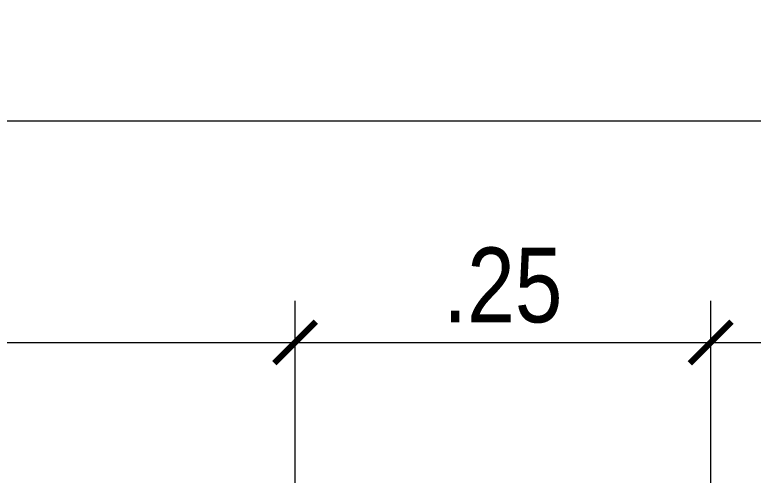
# Model space of a CAD drawing. Header units: metres. Extents: x 0 to 1935, y 0 to 1529.
# Drawn here: x 1923.3168 to 1923.7606, y 1472.2556 to 1472.5323 of the extents above; entities that cross this region are included whole.
import ezdxf

# ---------------------------------------------------------------- set-up
doc = ezdxf.new("R2010")
doc.units = ezdxf.units.M
doc.header["$LTSCALE"] = 0.005
doc.layers.add('-Acotado', color=251, linetype='Continuous', lineweight=5)
doc.styles.add('-Arial Narrow', font='ARIALN.TTF')
doc.dimstyles.new('Esc 1_25', dxfattribs={"dimscale": 0.025, "dimtxt": 1.8, "dimasz": 1, "dimexe": 1, "dimexo": 2, "dimgap": 0.45, "dimtad": 2, "dimtih": 1, "dimtoh": 1, "dimzin": 4, "dimdsep": 46, "dimtxsty": '-Arial Narrow', "dimblk": 'ARCHTICK', "dimcen": 1, "dimdle": 1, "dimclrd": 256, "dimclre": 256, "dimclrt": 7, "dimadec": 0, "dimazin": 0, "dimtfac": 1, "dimtix": 1, "dimtmove": 1, "dimatfit": 2, "dimldrblk": 'ARCHTICK', "dimfxl": 1, "dimtolj": 2, "dimlwd": 5, "dimlwe": 0, "dimarcsym": 0})

# ---------------------------------------------------------------- blocks, each defined once
blk = doc.blocks.new('_ArchTick')
at = {"color": 0, "linetype": 'ByBlock', "const_width": 0.15}
blk.add_lwpolyline([(-0.5, -0.5), (0.5, 0.5)], dxfattribs=at)
blk = doc.blocks.new('*D528')
at = {"layer": '-Acotado', "lineweight": 0, "transparency": 16777216}
for p, q in [((1923.73505, 1471.27113), (1923.73505, 1472.36036)), ((1923.97505, 1471.27113), (1923.97505, 1472.36036))]:
    blk.add_line(p, q, dxfattribs=at)
at = {"layer": '-Acotado', "lineweight": 5, "transparency": 16777216}
blk.add_line((1923.71005, 1472.33536), (1924.00005, 1472.33536), dxfattribs=at)
at = {"layer": 'Defpoints', "color": 0, "transparency": 16777216}
for p in [(1923.97505, 1472.33536), (1923.73505, 1471.22113), (1923.97505, 1471.22113)]:
    blk.add_point(p, dxfattribs=at)
at = {"layer": '-Acotado', "lineweight": 5, "transparency": 16777216, "xscale": 0.025, "yscale": 0.025, "zscale": 0.025, "rotation": 180}
blk.add_blockref('_ArchTick', (1923.73505, 1472.33536), dxfattribs=at)
at = {"layer": '-Acotado', "lineweight": 5, "transparency": 16777216, "xscale": 0.025, "yscale": 0.025, "zscale": 0.025}
blk.add_blockref('_ArchTick', (1923.97505, 1472.33536), dxfattribs=at)
at = {"layer": '-Acotado', "color": 7, "transparency": 16777216, "insert": (1923.85505, 1472.3692), "char_height": 0.045, "attachment_point": 5, "style": '-Arial Narrow'}
blk.add_mtext('\\A2;.24', dxfattribs=at)
blk = doc.blocks.new('*D566')
at = {"layer": '-Acotado', "lineweight": 0, "transparency": 16777216}
for p, q in [((1922.98525, 1471.27113), (1922.98525, 1472.36036)), ((1923.48525, 1471.27113), (1923.48525, 1472.36036))]:
    blk.add_line(p, q, dxfattribs=at)
at = {"layer": '-Acotado', "lineweight": 5, "transparency": 16777216}
blk.add_line((1922.96025, 1472.33536), (1923.51025, 1472.33536), dxfattribs=at)
at = {"layer": 'Defpoints', "color": 0, "transparency": 16777216}
for p in [(1923.48525, 1472.33536), (1922.98525, 1471.22113), (1923.48525, 1471.22113)]:
    blk.add_point(p, dxfattribs=at)
at = {"layer": '-Acotado', "lineweight": 5, "transparency": 16777216, "xscale": 0.025, "yscale": 0.025, "zscale": 0.025, "rotation": 180}
blk.add_blockref('_ArchTick', (1922.98525, 1472.33536), dxfattribs=at)
at = {"layer": '-Acotado', "lineweight": 5, "transparency": 16777216, "xscale": 0.025, "yscale": 0.025, "zscale": 0.025}
blk.add_blockref('_ArchTick', (1923.48525, 1472.33536), dxfattribs=at)
at = {"layer": '-Acotado', "color": 7, "transparency": 16777216, "insert": (1923.23525, 1472.36959), "char_height": 0.045, "attachment_point": 5, "style": '-Arial Narrow'}
blk.add_mtext('\\A2;.50', dxfattribs=at)
blk = doc.blocks.new('*D541')
at = {"layer": '-Acotado', "lineweight": 0, "transparency": 16777216}
for p, q in [((1923.48525, 1471.27113), (1923.48525, 1472.36036)), ((1923.73505, 1471.27113), (1923.73505, 1472.36036))]:
    blk.add_line(p, q, dxfattribs=at)
at = {"layer": '-Acotado', "lineweight": 5, "transparency": 16777216}
blk.add_line((1923.46025, 1472.33536), (1923.76005, 1472.33536), dxfattribs=at)
at = {"layer": 'Defpoints', "color": 0, "transparency": 16777216}
for p in [(1923.73505, 1472.33536), (1923.48525, 1471.22113), (1923.73505, 1471.22113)]:
    blk.add_point(p, dxfattribs=at)
at = {"layer": '-Acotado', "lineweight": 5, "transparency": 16777216, "xscale": 0.025, "yscale": 0.025, "zscale": 0.025, "rotation": 180}
blk.add_blockref('_ArchTick', (1923.48525, 1472.33536), dxfattribs=at)
at = {"layer": '-Acotado', "lineweight": 5, "transparency": 16777216, "xscale": 0.025, "yscale": 0.025, "zscale": 0.025}
blk.add_blockref('_ArchTick', (1923.73505, 1472.33536), dxfattribs=at)
at = {"layer": '-Acotado', "color": 7, "transparency": 16777216, "insert": (1923.61015, 1472.36959), "char_height": 0.045, "attachment_point": 5, "style": '-Arial Narrow'}
blk.add_mtext('\\A2;.25', dxfattribs=at)
blk = doc.blocks.new('*D542')
at = {"layer": '-Acotado', "lineweight": 0, "transparency": 16777216}
for p, q in [((1922.23736, 1471.27114), (1922.23737, 1472.49351)), ((1924.23313, 1471.27112), (1924.23314, 1472.49349))]:
    blk.add_line(p, q, dxfattribs=at)
at = {"layer": '-Acotado', "lineweight": 5, "transparency": 16777216}
blk.add_line((1922.21237, 1472.46851), (1924.25814, 1472.46849), dxfattribs=at)
at = {"layer": 'Defpoints', "color": 0, "transparency": 16777216}
for p in [(1924.23314, 1472.46849), (1922.23736, 1471.22114), (1924.23313, 1471.22112)]:
    blk.add_point(p, dxfattribs=at)
at = {"layer": '-Acotado', "lineweight": 5, "transparency": 16777216, "xscale": 0.025, "yscale": 0.025, "zscale": 0.025}
for p, rotation in [((1922.23737, 1472.46851), 179.9994736653224), ((1924.23314, 1472.46849), 359.9994736653224)]:
    blk.add_blockref('_ArchTick', p, dxfattribs=dict(at, rotation=rotation))
at = {"layer": '-Acotado', "color": 7, "transparency": 16777216, "insert": (1923.23526, 1472.50273), "char_height": 0.045, "attachment_point": 5, "style": '-Arial Narrow'}
blk.add_mtext('\\A2;2.00', dxfattribs=at)

msp = doc.modelspace()

# ---------------------------------------------------------------- dimensions: what is measured, and where the dimension line sits
at = {"layer": '-Acotado'}
for p1, p2, distance, picture, middle in [((1922.23736, 1471.22114), (1924.23313, 1471.22112), 1.24737, '*D542', (1923.23526, 1472.50273)), ((1923.48525, 1471.22113), (1923.73505, 1471.22113), 1.11423, '*D541', (1923.61015, 1472.36959))]:
    dim = msp.add_aligned_dim(p1=p1, p2=p2, distance=distance, dimstyle='Esc 1_25', dxfattribs=at)
    dim.commit()
    dim.dimension.update_dxf_attribs({"geometry": picture, "text_midpoint": middle})
for base, p1, p2, picture, middle in [((1923.48525, 1472.33536), (1922.98525, 1471.22113), (1923.48525, 1471.22113), '*D566', (1923.23525, 1472.36959)), ((1923.97505, 1472.33536), (1923.73505, 1471.22113), (1923.97505, 1471.22113), '*D528', (1923.85505, 1472.3692))]:
    dim = msp.add_linear_dim(base=base, p1=p1, p2=p2, dimstyle='Esc 1_25', dxfattribs=at)
    dim.commit()
    dim.dimension.update_dxf_attribs({"geometry": picture, "text_midpoint": middle})

doc.saveas('drawing.dxf')
